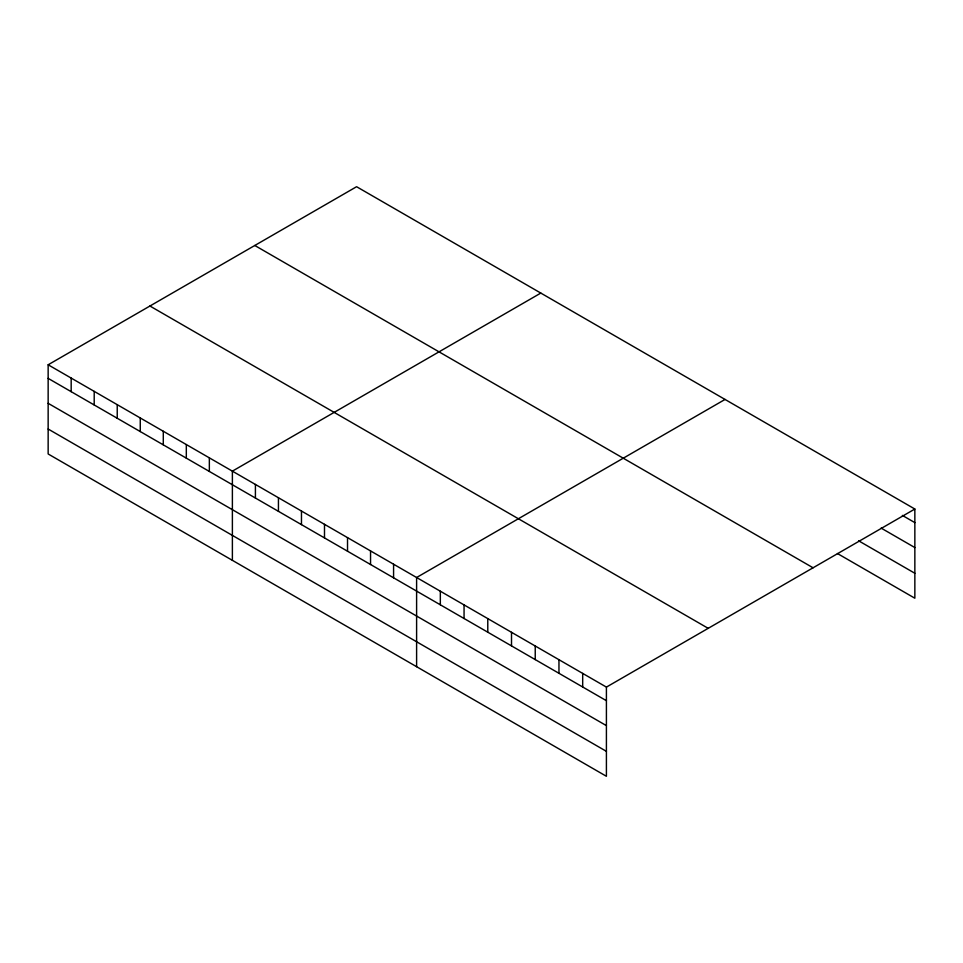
<?xml version="1.0" encoding="UTF-8"?>
<svg xmlns="http://www.w3.org/2000/svg" width="963" height="963" viewBox="0 0 963 963"><rect width="100%" height="100%" fill="white"/><g stroke="black" fill="none" stroke-linecap="round" stroke-linejoin="round"><path stroke-width="1.44" d="M606.413 725.633L606.413 687.101L48.15 364.784L48.15 453.97L606.413 776.286L606.413 725.633L48.15 403.316M837.425 553.52L914.85 598.216L914.85 509.03L356.587 186.714L48.15 364.784M540.809 293.077L232.384 471.148L232.384 560.334M725.043 399.44L416.606 577.511L416.606 666.697M606.413 687.101L914.85 509.03M902.367 515.41L914.85 522.62M881.133 528.097L914.85 547.562M858.659 540.821L914.85 573.262M254.798 245.481L813.073 567.785M149.927 306.017L708.202 628.333M48.15 378.375L606.413 700.691M48.15 429.029L606.413 751.345M582.687 673.402L582.687 686.992M558.961 659.703L558.961 673.293M535.235 646.004L535.235 659.595M511.509 632.306L511.509 645.896M487.784 618.607L487.784 632.197M464.058 604.908L464.058 618.499M440.332 591.21L440.332 604.8M393.578 564.21L393.578 577.8M370.55 550.92L370.55 564.511M347.523 537.619L347.523 551.209M324.495 524.329L324.495 537.92M301.467 511.028L301.467 524.618M278.439 497.739L278.439 511.329M255.412 484.437L255.412 498.027M209.344 457.846L209.344 471.437M186.316 444.557L186.316 458.147M163.289 431.255L163.289 444.846M140.261 417.966L140.261 431.556M117.233 404.665L117.233 418.255M94.205 391.375L94.205 404.966M71.178 378.074L71.178 391.664"/></g></svg>
